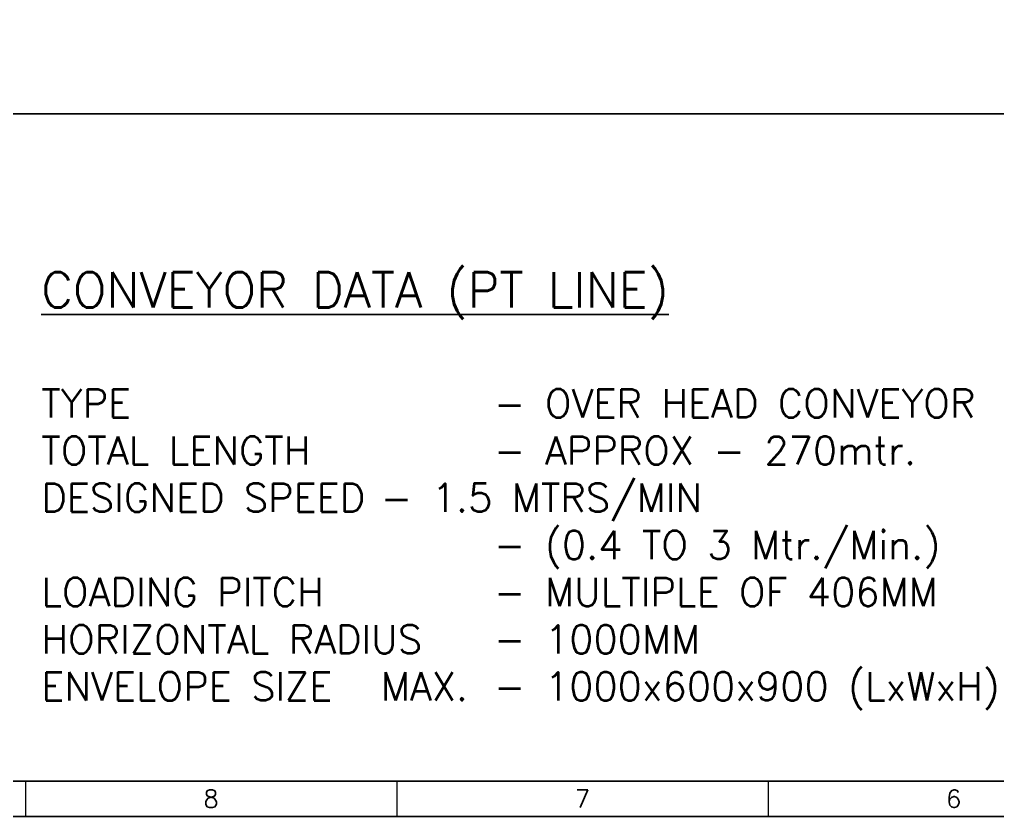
# Model space of a CAD drawing. Header units: millimetres. Extents: x -131970 to 468030, y -148196 to 152489.
# Drawn here: x 83092 to 96917, y 93089 to 104352 of the extents above; entities that cross this region are included whole.
import ezdxf
from ezdxf.enums import TextEntityAlignment as Align

# ---------------------------------------------------------------- set-up
doc = ezdxf.new("R2010")
doc.units = ezdxf.units.MM
doc.header["$LTSCALE"] = 500
doc.layers.get('0').update_dxf_attribs({"linetype": 'CONTINUOUS'})
doc.layers.add('0 DIMENSION', color=1, linetype='CONTINUOUS', lineweight=13)
doc.layers.add('TEMPLATE', color=7, linetype='CONTINUOUS', lineweight=20)
doc.styles.add('ROMANS', font='romans.shx')
doc.styles.get("Standard").update_dxf_attribs({"font": 'romans.shx'})

# ---------------------------------------------------------------- blocks, each defined once
blk = doc.blocks.new('FRAME A1')
at = {"color": 7}
blk.add_lwpolyline([(-874.843704, 11.084145), (-53.843704, 11.084145), (-53.843704, 595.084145), (-874.843704, 595.084145)], close=True, dxfattribs=at)
at = {"layer": 'TEMPLATE'}
for p, q in [((-468.843704, 11.084145), (-468.843704, 6.084145)), ((-416.343704, 11.084145), (-416.343704, 6.084145)), ((-363.843704, 11.084145), (-363.843704, 6.084145))]:
    blk.add_line(p, q, dxfattribs=at)
at = {"layer": 'TEMPLATE', "color": 5}
blk.add_line((-295.843704, 6.084145), (-889.843704, 6.084145), dxfattribs=at)
blk.add_lwpolyline([(-889.843704, 6.084145), (-48.843704, 6.084145), (-48.843704, 600.084145), (-889.843704, 600.084145)], close=True, dxfattribs=at)
at = {"layer": 'TEMPLATE', "ltscale": 50, "style": 'ROMANS'}
for s, p in [('8', (-442.593704, 8.584145)), ('7', (-390.093704, 8.584145)), ('6', (-337.593704, 8.584145))]:
    blk.add_text(s, height=2.5, dxfattribs=at).set_placement(p, align=Align.MIDDLE_CENTER)

msp = doc.modelspace()

# ---------------------------------------------------------------- linework, layer by layer
at = {"linetype": 'ByBlock'}
msp.add_lwpolyline([(99473.638, 103017.779), (72674.818, 103017.779), (72674.818, 93589.082), (99473.638, 93589.082)], close=True, dxfattribs=at)

# ---------------------------------------------------------------- block references
at = {"layer": '0 DIMENSION', "linetype": 'ByBlock', "xscale": 100, "yscale": 100}
msp.add_blockref('FRAME A1', (130059.189, 92480.667), dxfattribs=at)

# ---------------------------------------------------------------- texts
at = {"insert": (83399.651, 100780.776, -31.274), "char_height": 400, "width": 19459.19928, "attachment_point": 1}
msp.add_mtext('\\pxql;{\\H1.247x;\\LCONVEYOR DATA (PT LINE)\\H0.80192x;\\l\\P\\pqc;\\P\\H0.23221x;\\P\\pq*;\\H4.30645x;TYPE^I^I^I^I- OVER HEAD CONVEYOR\\PTOTAL LENGTH^I^I- APPROX - 270mtr.\\PDESIGNED SPEED^I- 1.5 MTRS/MIN\\P^I^I^I^I- (0.4 TO 3 Mtr./Min.)\\PLOADING PITCH    ^I- MULTIPLE OF 406MM\\PHORIZONTAL RADIUS^I- 1000MM\\PENVELOPE SIZE^IMAX.^I- 1000x600x900 (LxWxH)}', dxfattribs=at)

doc.saveas('drawing.dxf')
